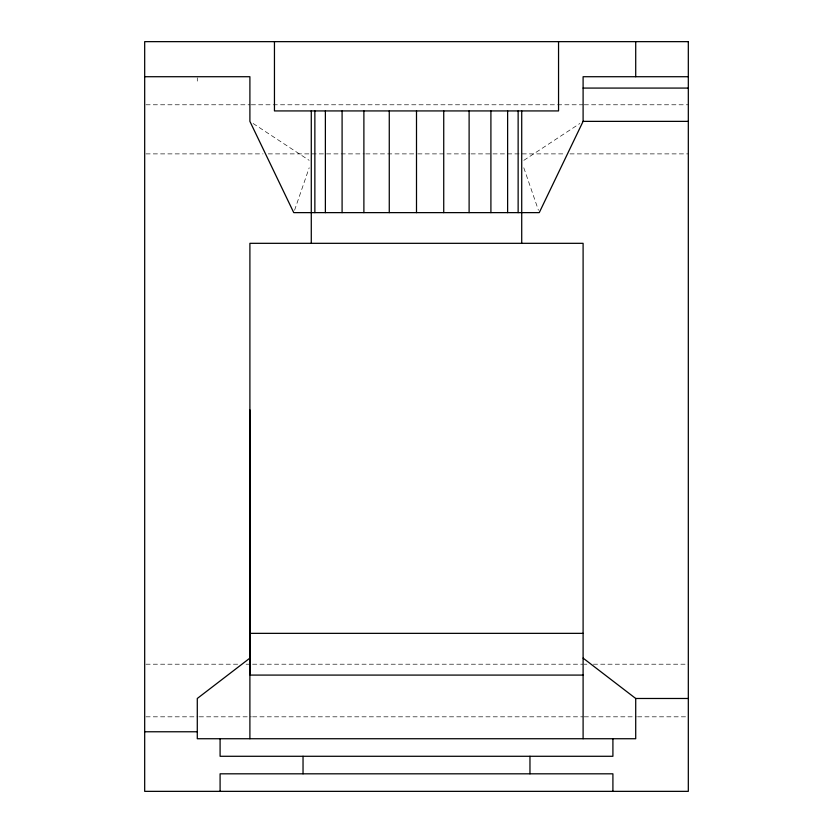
<?xml version="1.0" encoding="UTF-8"?>
<svg xmlns="http://www.w3.org/2000/svg" width="833" height="833" viewBox="0 0 833 833"><rect width="100%" height="100%" fill="white"/><g stroke="black" fill="none" stroke-linecap="round" stroke-linejoin="round"><path stroke-width="0.62" stroke-dasharray="4.17 3.12" d="M294.58 210.208L309.189 167.797M523.874 160.321L579.872 123.492M145.983 104.781L250.025 104.781M251.327 104.781L582.975 104.781M584.277 104.781L688.318 104.781M145.983 153.886L263.03 153.886M268.236 153.886L364.479 153.886M365.781 153.886L416.5 153.886M417.802 153.886L469.822 153.886M471.124 153.886L564.764 153.886M569.97 153.886L688.318 153.886M145.983 664.203L239.623 664.203M246.12 664.203L251.327 664.203M252.628 664.203L582.975 664.203M584.277 664.203L586.88 664.203M593.377 664.203L688.318 664.203M145.983 716.817L198.004 716.817M199.306 716.817L251.327 716.817M252.628 716.817L582.975 716.817M584.277 716.817L636.297 716.817M637.599 716.817L687.017 716.817M253.128 123.492L309.126 160.321M523.811 167.797L538.42 210.208M197.286 77.823L197.286 81.103"/><path stroke-width="1.25" d="M612.911 738.736L612.911 756.281L220.089 756.281L220.089 738.736M249.9 738.736L249.9 409.919M688.318 76.719L583.1 76.719L583.1 121.368L539.253 212.634L293.747 212.634L249.9 121.368L249.9 76.719L144.682 76.719M583.1 738.736L583.1 243.319L249.9 243.319L249.9 658.112L197.286 698.481L197.286 738.736L635.714 738.736L635.714 698.481L583.1 658.112M583.1 88.079L688.318 88.079M583.1 121.368L688.318 121.368M250.192 633.351L583.1 633.351M583.1 675.084L250.192 675.084L249.9 658.112M635.714 698.481L688.318 698.481M144.682 731.77L197.286 731.77M635.714 41.65L635.714 76.719M612.911 791.35L612.911 773.815L220.089 773.815L220.089 791.35M558.547 41.65L558.547 110.924L274.453 110.924L274.453 41.65M529.965 756.281L529.965 773.815M521.718 110.924L521.718 243.319M518.136 110.924L518.136 212.634M507.62 110.924L507.62 212.634M490.908 110.924L490.908 212.634M469.114 110.924L469.114 212.634M443.729 110.924L443.729 212.634M416.5 110.924L416.5 212.634M389.271 110.924L389.271 212.634M363.886 110.924L363.886 212.634M342.092 110.924L342.092 212.634M325.38 110.924L325.38 212.634M314.864 110.924L314.864 212.634M311.282 110.924L311.282 243.319M303.035 756.281L303.035 773.815M688.318 41.65L144.682 41.65L144.682 791.35L688.318 791.35L688.318 41.65"/></g></svg>
